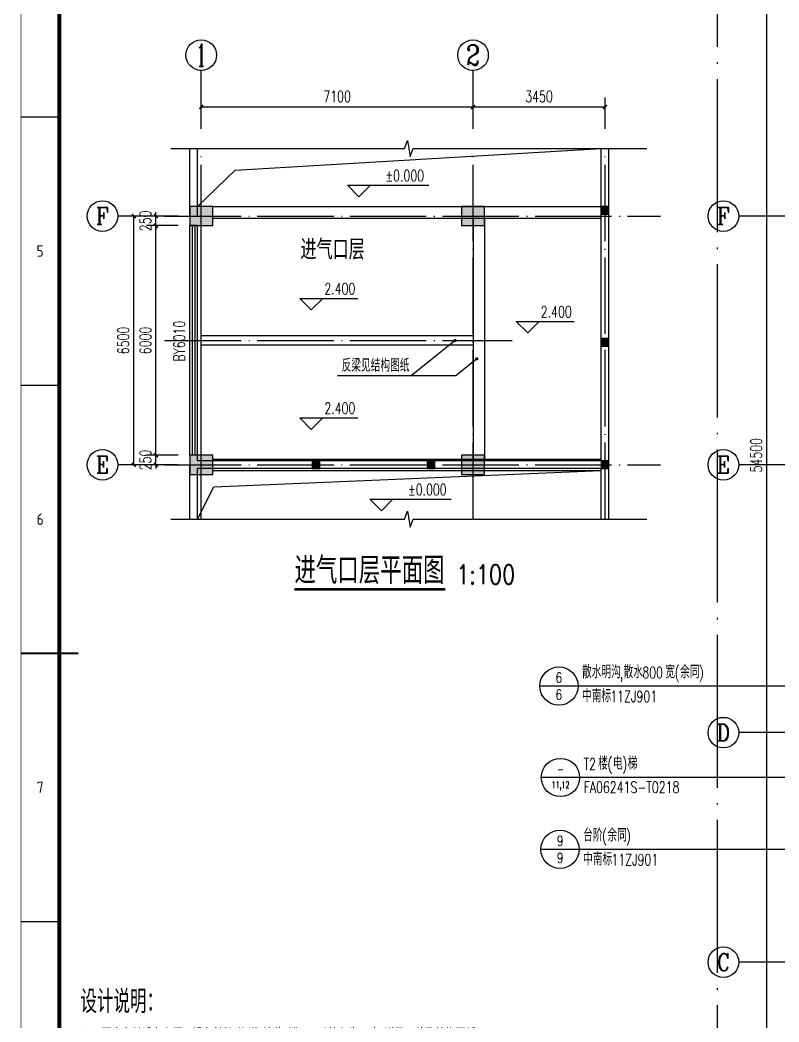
# Model space of a CAD drawing. Extents: x -93062 to 326984, y -142534 to 91021.
# Drawn here: x -59142 to -39316, y 39311 to 65496 of the extents above; entities that cross this region are included whole.
import ezdxf
from ezdxf.enums import TextEntityAlignment as Align

# ---------------------------------------------------------------- set-up
doc = ezdxf.new("R2010")
doc.units = 0
doc.header["$LTSCALE"] = 1000
doc.header["$MEASUREMENT"] = 0
doc.linetypes.add('DOTE', pattern=[2.42, 2, -0.2, 0.02, -0.2])
doc.layers.get('0').update_dxf_attribs({"color": 8})
doc.layers.get('Defpoints').update_dxf_attribs({"color": 8})
for name, color, linetype in [('AXIS', 8, 'Continuous'), ('AXIS_TEXT', 8, 'Continuous'), ('CENTRE LINE', 8, 'DOTE'), ('COLUMN', 8, 'Continuous'), ('DIM_ELEV', 8, 'Continuous'), ('DIM_IDEN', 8, 'Continuous'), ('DIM_LEAD', 8, 'Continuous'), ('DIM_SYMB', 8, 'Continuous'), ('DOTE', 8, 'DOTE'), ('PUB_DIM', 8, 'Continuous'), ('PUB_HATCH', 8, 'Continuous'), ('PUB_TEXT', 8, 'Continuous'), ('STAIR', 8, 'Continuous'), ('TEXT', 8, 'Continuous'), ('WALL', 8, 'Continuous'), ('WINDOW', 8, 'Continuous'), ('WINDOW_TEXT', 8, 'Continuous')]:
    doc.layers.add(name, color=color, linetype=linetype)
doc.styles.add('_TCH_AXIS', font='COMPLEX', dxfattribs={"bigfont": 'GBCBIG'})
doc.styles.add('_TCH_DIM', font='SIMPLEX', dxfattribs={"bigfont": 'GBCBIG'})
doc.styles.add('_TCH_DIM_T3', font='SIMPLEX', dxfattribs={"width": 0.705882, "bigfont": 'GBCBIG'})
doc.styles.add('_TCH_LABEL', font='COMPLEX', dxfattribs={"bigfont": 'GBCBIG'})
doc.styles.add('_TCH_WINDOW', font='SIMPLEX', dxfattribs={"bigfont": 'GBCBIG'})
doc.styles.add('COMPLEX', font='COMPLEX')
doc.styles.add('HZTXT', font='geditxt.shx', dxfattribs={"width": 0.8, "bigfont": 'hztxt1.shx'})
doc.styles.get("Standard").update_dxf_attribs({"font": 'gbenor.shx', "bigfont": 'gbcbig.shx'})
doc.styles.add('TK', font='GEDITXT.SHX', dxfattribs={"width": 0.85, "height": 3.5, "bigfont": 'DXT.SHX'})
doc.dimstyles.new('_TCH_ARCH&&100', dxfattribs={"dimtxt": 297.5, "dimasz": 100, "dimexe": 250, "dimexo": 300, "dimgap": 126.25, "dimtad": 1, "dimdec": 0, "dimzin": 0, "dimdsep": 46, "dimtxsty": '_TCH_DIM_T3', "dimblk": 'ARCHTICK', "dimcen": 0.09, "dimazin": 2, "dimtfac": 1, "dimtdec": 0, "dimtix": 1, "dimtmove": 2, "dimatfit": 3, "dimfxl": 1, "dimtolj": 1, "dimtzin": 0, "dimarcsym": 0})

# ---------------------------------------------------------------- blocks, each defined once
blk = doc.blocks.new('_FZH')
blk.add_lwpolyline([(-0.5, -0.5), (0.5, -0.5), (0.5, 0.5), (-0.5, 0.5)], close=True)
at = {"layer": 'PUB_HATCH'}
blk.add_solid([(-0.5, -0.5), (0.5, -0.5), (-0.5, 0.5), (0.5, 0.5)], dxfattribs=at)
blk = doc.blocks.new('A$C737507B4')
at = {"layer": 'COLUMN', "xscale": 600.0000000000146, "yscale": 500, "zscale": 500}
for p in [(0, 0), (7100, 0), (0, -6500), (7100, -6500)]:
    blk.add_blockref('_FZH', p, dxfattribs=at)
blk = doc.blocks.new('GEDI_WK_A1_V')
at = {"color": 3}
for p, q in [((0, 560.67), (10, 560.67)), ((0, 490.58), (10, 490.58)), ((0, 420.5), (10, 420.5)), ((0, 350.42), (10, 350.42))]:
    blk.add_line(p, q, dxfattribs=at)
for points, const_width in [([(0, 841), (0, 0), (594, 0), (594, 841)], 0.1), ([(10, 816), (10, 10), (584, 10), (584, 816)], 1)]:
    blk.add_lwpolyline(points, close=True, dxfattribs=dict(at, const_width=const_width))
at = {"color": 3, "const_width": 0.5}
blk.add_lwpolyline([(0, 420.5), (15, 420.5)], dxfattribs=at)
at = {"color": 3}
for s, p in [('5', (5, 525.62)), ('6', (5, 455.54)), ('7', (5, 385.46))]:
    blk.add_text(s, height=3, dxfattribs=at).set_placement(p, align=Align.MIDDLE)
blk = doc.blocks.new('A$C711966D6')
blk.add_blockref('GEDI_WK_A1_V', (0, 0))
at = {"style": 'TK', "width": 0.85}
for tag, height, p in [('PROJECTNAME', 4.75, (529, 44)), ('PHASE', 4, (571, 44)), ('DRAWINGNAME', 4.75, (539, 31))]:
    blk.add_attdef(tag, text='', height=height, dxfattribs=at).set_placement(p, align=Align.MIDDLE_CENTER)
for tag, p, height in [('APPROVE', (416, 32.75), 3.5), ('DESIGN', (461, 32.75), 3.5), ('REVIEW1', (416, 25.75), 3.5), ('DRAW', (461, 25.75), 3.5), ('REVIEW2', (416, 18.75), 3.5), ('PROPORTION', (461, 18.75), 3.5), ('DRAWINGNUMBER', (511, 18.5), 4), ('CHECK', (416, 11.75), 3.5), ('DATE', (461, 11.75), 3.5), ('VERSION', (577, 11.75), 3.5)]:
    blk.add_attdef(tag, p, '', height=height, dxfattribs=at)
blk = doc.blocks.new('是飞洒发时')
at = {"xscale": 100, "yscale": 100, "zscale": 100}
blk.add_blockref('A$C711966D6', (0, 0), dxfattribs=at)
blk = doc.blocks.new('_ArchTick')
at = {"color": 0, "linetype": 'ByBlock', "const_width": 0.4}
blk.add_lwpolyline([(-0.5, -0.5), (0.5, 0.5)], dxfattribs=at)
blk = doc.blocks.new('*D169')
at = {"layer": 'Defpoints', "color": 0, "transparency": 16777216}
for p in [(-55591, 54122), (-54711, 54122), (-54711, 53872)]:
    blk.add_point(p, dxfattribs=at)
at = {"layer": 'PUB_DIM', "color": 0, "lineweight": -2, "transparency": 16777216}
for p, q in [((-55591, 54122), (-55591, 54222)), ((-55011, 54122), (-55841, 54122)), ((-55591, 53872), (-55591, 54122)), ((-55011, 53872), (-55841, 53872)), ((-55591, 53872), (-55591, 53772))]:
    blk.add_line(p, q, dxfattribs=at)
at = {"layer": 'PUB_DIM', "color": 0, "lineweight": -2, "transparency": 16777216, "xscale": 100, "yscale": 100, "zscale": 100}
for p, rotation in [((-55591, 54122), 270), ((-55591, 53872), 90)]:
    blk.add_blockref('_ArchTick', p, dxfattribs=dict(at, rotation=rotation))
at = {"layer": 'PUB_DIM', "color": 0, "transparency": 16777216, "insert": (-55866, 53997), "char_height": 297.5, "attachment_point": 5, "rotation": 90, "style": '_TCH_DIM_T3'}
blk.add_mtext('\\A1;250', dxfattribs=at)
blk = doc.blocks.new('*D170')
at = {"layer": 'Defpoints', "color": 0, "transparency": 16777216}
for p in [(-55591, 60122), (-54711, 60122), (-54711, 54122)]:
    blk.add_point(p, dxfattribs=at)
at = {"layer": 'PUB_DIM', "color": 0, "lineweight": -2, "transparency": 16777216}
for p, q in [((-55011, 60122), (-55841, 60122)), ((-55591, 54122), (-55591, 60122)), ((-55011, 54122), (-55841, 54122))]:
    blk.add_line(p, q, dxfattribs=at)
at = {"layer": 'PUB_DIM', "color": 0, "lineweight": -2, "transparency": 16777216, "xscale": 100, "yscale": 100, "zscale": 100}
for p, rotation in [((-55591, 60122), 90), ((-55591, 54122), 270)]:
    blk.add_blockref('_ArchTick', p, dxfattribs=dict(at, rotation=rotation))
at = {"layer": 'PUB_DIM', "color": 0, "transparency": 16777216, "insert": (-55866, 57122), "char_height": 297.5, "attachment_point": 5, "rotation": 90, "style": '_TCH_DIM_T3'}
blk.add_mtext('\\A1;6000', dxfattribs=at)
blk = doc.blocks.new('*D171')
at = {"layer": 'Defpoints', "color": 0, "transparency": 16777216}
for p in [(-55591, 60372), (-54711, 60372), (-54711, 60122)]:
    blk.add_point(p, dxfattribs=at)
at = {"layer": 'PUB_DIM', "color": 0, "lineweight": -2, "transparency": 16777216}
for p, q in [((-55011, 60372), (-55841, 60372)), ((-55591, 60372), (-55591, 60472)), ((-55591, 60122), (-55591, 60372)), ((-55011, 60122), (-55841, 60122)), ((-55591, 60122), (-55591, 60022))]:
    blk.add_line(p, q, dxfattribs=at)
at = {"layer": 'PUB_DIM', "color": 0, "lineweight": -2, "transparency": 16777216, "xscale": 100, "yscale": 100, "zscale": 100}
for p, rotation in [((-55591, 60372), 270), ((-55591, 60122), 90)]:
    blk.add_blockref('_ArchTick', p, dxfattribs=dict(at, rotation=rotation))
at = {"layer": 'PUB_DIM', "color": 0, "transparency": 16777216, "insert": (-55866, 60247), "char_height": 297.5, "attachment_point": 5, "rotation": 90, "style": '_TCH_DIM_T3'}
blk.add_mtext('\\A1;250', dxfattribs=at)
blk = doc.blocks.new('*D1306')
at = {"layer": 'Defpoints', "color": 0, "transparency": 16777216}
for p in [(-47309, 63224), (-54409, 62350), (-47309, 62350)]:
    blk.add_point(p, dxfattribs=at)
at = {"layer": 'PUB_DIM', "color": 0, "lineweight": -2, "transparency": 16777216}
for p, q in [((-54409, 62650), (-54409, 63474)), ((-47309, 62650), (-47309, 63474)), ((-54409, 63224), (-47309, 63224))]:
    blk.add_line(p, q, dxfattribs=at)
at = {"layer": 'PUB_DIM', "color": 0, "lineweight": -2, "transparency": 16777216, "xscale": 100, "yscale": 100, "zscale": 100, "rotation": 180}
blk.add_blockref('_ArchTick', (-54409, 63224), dxfattribs=at)
at = {"layer": 'PUB_DIM', "color": 0, "lineweight": -2, "transparency": 16777216, "xscale": 100, "yscale": 100, "zscale": 100}
blk.add_blockref('_ArchTick', (-47309, 63224), dxfattribs=at)
at = {"layer": 'PUB_DIM', "color": 0, "transparency": 16777216, "insert": (-50859, 63499), "char_height": 297.5, "attachment_point": 5, "style": '_TCH_DIM_T3'}
blk.add_mtext('\\A1;7100', dxfattribs=at)
blk = doc.blocks.new('*D1307')
at = {"layer": 'Defpoints', "color": 0, "transparency": 16777216}
for p in [(-43859, 63224), (-47309, 62350), (-43859, 62350)]:
    blk.add_point(p, dxfattribs=at)
at = {"layer": 'PUB_DIM', "color": 0, "lineweight": -2, "transparency": 16777216}
for p, q in [((-47309, 62650), (-47309, 63474)), ((-43859, 62650), (-43859, 63474)), ((-47309, 63224), (-43859, 63224))]:
    blk.add_line(p, q, dxfattribs=at)
at = {"layer": 'PUB_DIM', "color": 0, "lineweight": -2, "transparency": 16777216, "xscale": 100, "yscale": 100, "zscale": 100, "rotation": 180}
blk.add_blockref('_ArchTick', (-47309, 63224), dxfattribs=at)
at = {"layer": 'PUB_DIM', "color": 0, "lineweight": -2, "transparency": 16777216, "xscale": 100, "yscale": 100, "zscale": 100}
blk.add_blockref('_ArchTick', (-43859, 63224), dxfattribs=at)
at = {"layer": 'PUB_DIM', "color": 0, "transparency": 16777216, "insert": (-45584, 63499), "char_height": 297.5, "attachment_point": 5, "style": '_TCH_DIM_T3'}
blk.add_mtext('\\A1;3450', dxfattribs=at)
blk = doc.blocks.new('*D1308')
at = {"layer": 'Defpoints', "color": 0, "transparency": 16777216}
for p in [(-56170, 60372), (-55291, 60372), (-55291, 53872)]:
    blk.add_point(p, dxfattribs=at)
at = {"layer": 'PUB_DIM', "color": 0, "lineweight": -2, "transparency": 16777216}
for p, q in [((-55591, 60372), (-56420, 60372)), ((-56170, 53872), (-56170, 60372)), ((-55591, 53872), (-56420, 53872))]:
    blk.add_line(p, q, dxfattribs=at)
at = {"layer": 'PUB_DIM', "color": 0, "lineweight": -2, "transparency": 16777216, "xscale": 100, "yscale": 100, "zscale": 100}
for p, rotation in [((-56170, 60372), 90), ((-56170, 53872), 270)]:
    blk.add_blockref('_ArchTick', p, dxfattribs=dict(at, rotation=rotation))
at = {"layer": 'PUB_DIM', "color": 0, "transparency": 16777216, "insert": (-56445, 57122), "char_height": 297.5, "attachment_point": 5, "rotation": 90, "style": '_TCH_DIM_T3'}
blk.add_mtext('\\A1;6500', dxfattribs=at)
blk = doc.blocks.new('*D1587')
at = {"layer": 'AXIS', "color": 0, "lineweight": -2, "transparency": 16777216}
for p, q in [((-36636, 81372), (-39886, 81372)), ((-39636, 26872), (-39636, 81372)), ((-36636, 26872), (-39886, 26872))]:
    blk.add_line(p, q, dxfattribs=at)
at = {"layer": 'Defpoints', "color": 0, "transparency": 16777216}
for p in [(-39636, 81372), (-36336, 81372), (-36336, 26872)]:
    blk.add_point(p, dxfattribs=at)
at = {"layer": 'AXIS', "color": 0, "lineweight": -2, "transparency": 16777216, "xscale": 100, "yscale": 100, "zscale": 100}
for p, rotation in [((-39636, 81372), 90), ((-39636, 26872), 270)]:
    blk.add_blockref('_ArchTick', p, dxfattribs=dict(at, rotation=rotation))
at = {"layer": 'AXIS', "color": 0, "transparency": 16777216, "insert": (-39911, 54122), "char_height": 297.5, "attachment_point": 5, "rotation": 90, "style": '_TCH_DIM_T3'}
blk.add_mtext('\\A1;54500', dxfattribs=at)
blk = doc.blocks.new('_AXISO')
blk.add_circle((0, 0), 0.5)
at = {"layer": 'AXIS_TEXT', "style": 'COMPLEX', "width": 1.041667}
blk.add_attdef('A', text='', height=0.56, dxfattribs=at).set_placement((-0.25, -0.28), (0.25, -0.28), align=Align.FIT)
blk = doc.blocks.new('$TCHSYS$WIN2D')
for p, q in [((-0.5, 0.5), (0.5, 0.5)), ((0.5, 0.1667), (-0.5, 0.1667)), ((0.5, -0.1667), (-0.5, -0.1667)), ((-0.5, -0.5), (0.5, -0.5))]:
    blk.add_line(p, q)

msp = doc.modelspace()

# ---------------------------------------------------------------- hatches: boundary and pattern name
at = {"layer": 'PUB_HATCH'}
for points in [[(-43958.8, 60422.1), (-43758.8, 60422.1), (-43758.8, 60622.1), (-43958.8, 60622.1)], [(-43958.8, 56972.1), (-43758.8, 56972.1), (-43758.8, 57172.1), (-43958.8, 57172.1)], [(-51508.8, 53772.1), (-51308.8, 53772.1), (-51308.8, 53972.1), (-51508.8, 53972.1)], [(-48508.8, 53772.1), (-48308.8, 53772.1), (-48308.8, 53972.1), (-48508.8, 53972.1)], [(-43958.8, 53772.1), (-43758.8, 53772.1), (-43758.8, 53972.1), (-43958.8, 53972.1)]]:
    msp.add_hatch(color=256, dxfattribs=at).paths.add_polyline_path(points)

# ---------------------------------------------------------------- linework, layer by layer
at = {"layer": 'AXIS'}
for p, q in [((-54408.8, 62650.2), (-54408.8, 64179.2)), ((-47308.8, 62650.2), (-47308.8, 64179.2)), ((-55108, 60372.1), (-56589.5, 60372.1)), ((-37143.5, 60372.1), (-40367, 60372.1)), ((-55108, 53872.1), (-56589.5, 53872.1)), ((-37143.5, 53872.1), (-40367, 53872.1)), ((-37143.5, 46872.1), (-40367, 46872.1)), ((-37143.5, 40872.1), (-40367, 40872.1))]:
    msp.add_line(p, q, dxfattribs=at)
for centre in [(-54408.8, 64579.2), (-47308.8, 64579.2), (-56989.5, 60372.1), (-56989.5, 53872.1)]:
    msp.add_circle(centre, 400, dxfattribs=at)
at = {"layer": 'CENTRE LINE'}
msp.add_line((-55368.7, 57122.1), (-46283, 57122.1), dxfattribs=at)
msp.add_lwpolyline([(-43858.8, 52452.7), (-43858.8, 62138.7)], dxfattribs=at)
at = {"layer": 'COLUMN'}
for p, q in [((-43758.8, 60622.1), (-43958.8, 60622.1)), ((-43958.8, 60622.1), (-43958.8, 60422.1)), ((-43758.8, 60422.1), (-43758.8, 60622.1)), ((-43958.8, 60422.1), (-43758.8, 60422.1)), ((-43758.8, 57172.1), (-43958.8, 57172.1)), ((-43958.8, 57172.1), (-43958.8, 56972.1)), ((-43758.8, 56972.1), (-43758.8, 57172.1)), ((-43958.8, 56972.1), (-43758.8, 56972.1)), ((-51308.8, 53972.1), (-51508.8, 53972.1)), ((-51508.8, 53972.1), (-51508.8, 53772.1)), ((-51308.8, 53772.1), (-51308.8, 53972.1)), ((-48308.8, 53972.1), (-48508.8, 53972.1)), ((-48508.8, 53972.1), (-48508.8, 53772.1)), ((-48308.8, 53772.1), (-48308.8, 53972.1)), ((-43758.8, 53972.1), (-43958.8, 53972.1)), ((-43958.8, 53972.1), (-43958.8, 53772.1)), ((-43758.8, 53772.1), (-43758.8, 53972.1)), ((-51508.8, 53772.1), (-51308.8, 53772.1)), ((-48508.8, 53772.1), (-48308.8, 53772.1)), ((-43958.8, 53772.1), (-43758.8, 53772.1))]:
    msp.add_line(p, q, dxfattribs=at)
at = {"layer": 'DIM_ELEV'}
for p, q in [((-50289.7, 60878.2), (-50589.7, 61178.2)), ((-50589.7, 61178.2), (-48464.9, 61178.2)), ((-50289.7, 60878.2), (-49989.7, 61178.2)), ((-51534, 57920.2), (-51834, 58220.2)), ((-51834, 58220.2), (-50322, 58220.2)), ((-51534, 57920.2), (-51234, 58220.2)), ((-45880.3, 57317.5), (-46180.3, 57617.5)), ((-46180.3, 57617.5), (-44668.3, 57617.5)), ((-45880.3, 57317.5), (-45580.3, 57617.5)), ((-51534, 54799), (-51834, 55099)), ((-51834, 55099), (-50322, 55099)), ((-51534, 54799), (-51234, 55099)), ((-49700.2, 52669.7), (-50000.2, 52969.7)), ((-50000.2, 52969.7), (-47875.4, 52969.7)), ((-49700.2, 52669.7), (-49400.2, 52969.7))]:
    msp.add_line(p, q, dxfattribs=at)
at = {"layer": 'DIM_IDEN'}
for p, q in [((-44564.2, 48089.5), (-45564.2, 48089.5)), ((-41400, 48089.5), (-44564.2, 48089.5)), ((-34389, 48089.5), (-41400, 48089.5)), ((-44524, 45700), (-45524, 45700)), ((-34883.8, 45700), (-44524, 45700)), ((-44536, 43822), (-45536, 43822)), ((-35044.5, 43822), (-44536, 43822))]:
    msp.add_line(p, q, dxfattribs=at)
for centre in [(-45064.2, 48089.5), (-45024, 45700), (-45036, 43822)]:
    msp.add_circle(centre, 500, dxfattribs=at)
at = {"layer": 'DIM_LEAD'}
for p, q in [((-47775.5, 57122.1), (-48924.5, 56198.1)), ((-47209.5, 56641.6), (-47761, 56198.1)), ((-47761, 56198.1), (-50846, 56198.1))]:
    msp.add_line(p, q, dxfattribs=at)
at = {"layer": 'DIM_LEAD', "const_width": 40}
for points in [[(-47759.9, 57134.6, 1), (-47791.1, 57109.5, 1)], [(-47193.9, 56654.1, 1), (-47225.1, 56629, 1)]]:
    msp.add_lwpolyline(points, format="xyb", close=True, dxfattribs=at)
at = {"layer": 'DIM_SYMB'}
for points in [[(-55205, 62138.7), (-49099.3, 62138.7), (-49022.8, 62348.7), (-48948.8, 61928.7), (-48874.3, 62138.7), (-42768.5, 62138.7)], [(-54508.8, 60622.1), (-53524.2, 61572.7), (-43958.8, 62138.7)], [(-54508.8, 52452.7), (-54077, 53297.2), (-43958.8, 53722.1)], [(-55205, 52452.7), (-49099.3, 52452.7), (-49022.8, 52662.7), (-48948.8, 52242.7), (-48874.3, 52452.7), (-42768.5, 52452.7)]]:
    msp.add_lwpolyline(points, dxfattribs=at)
at = {"layer": 'DIM_SYMB', "const_width": 70}
msp.add_lwpolyline([(-51973.4, 50620), (-48028, 50620)], dxfattribs=at)
at = {"layer": 'DOTE', "ltscale": 2}
msp.add_line((-40934.3, 83312), (-40934.3, 18495.9), dxfattribs=at)
at = {"layer": 'DOTE'}
for p, q in [((-55368.7, 60372.1), (-42408.7, 60372.1)), ((-55368.7, 53872.1), (-42408.7, 53872.1))]:
    msp.add_line(p, q, dxfattribs=at)
for points in [[(-54408.8, 52452.7), (-54408.8, 62138.7)], [(-47308.8, 52452.7), (-47308.8, 62138.7)]]:
    msp.add_lwpolyline(points, dxfattribs=at)
at = {"layer": 'STAIR'}
for p, q in [((-54108.8, 60622.1), (-43958.8, 60622.1)), ((-54408.8, 53872.1), (-54408.8, 60372.1)), ((-54108.8, 60322.1), (-43958.8, 60322.1)), ((-47308.8, 60322.1), (-47308.8, 54022.1)), ((-47008.8, 60322.1), (-47008.8, 54022.1)), ((-47308.8, 57247.1), (-54408.8, 57247.1)), ((-47308.8, 56997.1), (-54408.8, 56997.1)), ((-54108.8, 54022.1), (-43958.8, 54022.1)), ((-54108.8, 53722.1), (-43958.8, 53722.1))]:
    msp.add_line(p, q, dxfattribs=at)
at = {"layer": 'WALL'}
for p, q in [((-54708.8, 60372.1), (-54708.8, 62138.7)), ((-54708.8, 62138.7), (-54508.8, 62138.7)), ((-54508.8, 60372.1), (-54508.8, 62138.7)), ((-43958.8, 60372.1), (-43958.8, 62138.7)), ((-43958.8, 62138.7), (-43758.8, 62138.7)), ((-43758.8, 60372.1), (-43758.8, 62138.7)), ((-54708.8, 60372.1), (-54508.8, 60372.1)), ((-43958.8, 53972.1), (-43958.8, 60372.1)), ((-43758.8, 53872.1), (-43758.8, 60372.1)), ((-54708.8, 60128.2), (-54708.8, 60122.1)), ((-54508.8, 60128.2), (-54708.8, 60128.2)), ((-54708.8, 60122.1), (-54508.8, 60122.1)), ((-54508.8, 60122.1), (-54508.8, 60128.2)), ((-54508.8, 54122.1), (-54708.8, 54122.1)), ((-54708.8, 54122.1), (-54708.8, 53872.1)), ((-54508.8, 53972.1), (-54508.8, 54122.1)), ((-43958.8, 53972.1), (-54508.8, 53972.1)), ((-54708.8, 52452.7), (-54708.8, 53872.1)), ((-54508.8, 52452.7), (-54508.8, 53772.1)), ((-43958.8, 53772.1), (-54508.8, 53772.1)), ((-43958.8, 52452.7), (-43958.8, 53772.1)), ((-43758.8, 52452.7), (-43758.8, 53872.1)), ((-54708.8, 52452.7), (-54508.8, 52452.7)), ((-43958.8, 52452.7), (-43758.8, 52452.7))]:
    msp.add_line(p, q, dxfattribs=at)

# ---------------------------------------------------------------- block references
msp.add_blockref('是飞洒发时', (-59117.5, 6896))
at = {"layer": 'AXIS'}
ref = msp.add_blockref('_AXISO', (-40767, 60372.1), dxfattribs=dict(at, xscale=800, yscale=800, zscale=800))
ref.add_attrib('A', 'F', dxfattribs={"layer": 'AXIS_TEXT', "height": 445.4, "style": '_TCH_AXIS'}).set_placement((-40936.7, 60149.3), (-40597.3, 60149.3), align=Align.FIT)
ref = msp.add_blockref('_AXISO', (-40767, 53872.1), dxfattribs=dict(at, xscale=800, yscale=800, zscale=800))
ref.add_attrib('A', 'E', dxfattribs={"layer": 'AXIS_TEXT', "height": 445.4, "style": '_TCH_AXIS'}).set_placement((-40936.7, 53649.3), (-40597.3, 53649.3), align=Align.FIT)
ref = msp.add_blockref('_AXISO', (-40767, 46872.1), dxfattribs=dict(at, xscale=800, yscale=800, zscale=800))
ref.add_attrib('A', 'D', dxfattribs={"layer": 'AXIS_TEXT', "height": 435.3, "style": '_TCH_AXIS'}).set_placement((-40943.2, 46654.4), (-40590.8, 46654.4), align=Align.FIT)
ref = msp.add_blockref('_AXISO', (-40767, 40872.1), dxfattribs=dict(at, xscale=800, yscale=800, zscale=800))
ref.add_attrib('A', 'C', dxfattribs={"layer": 'AXIS_TEXT', "height": 455.7, "style": '_TCH_AXIS'}).set_placement((-40929.7, 40644.2), (-40604.3, 40644.2), align=Align.FIT)
at = {"layer": 'COLUMN'}
msp.add_blockref('A$C737507B4', (-54408.8, 60372.1), dxfattribs=at)
at = {"layer": 'WINDOW'}
ref = msp.add_blockref('$TCHSYS$WIN2D', (-54608.8, 57122.1), dxfattribs=dict(at, xscale=6000.000000000007, yscale=-200, zscale=6000.000000000007, rotation=90))
ref.add_attrib('A', 'BY6010', (-54835, 56567.1), dxfattribs={"layer": 'WINDOW_TEXT', "height": 297.5, "rotation": 90, "style": '_TCH_WINDOW', "width": 0.705882})

# ---------------------------------------------------------------- texts
at = {"layer": 'AXIS_TEXT', "style": '_TCH_AXIS'}
for s, height, p, p2 in [('1', 588.3, (-54534.8, 64285.1), (-54282.7, 64285.1)), ('2', 532.5, (-47486.3, 64312.9), (-47131.3, 64312.9)), ('F', 445.4, (-57159.2, 60149.3), (-56819.8, 60149.3)), ('E', 445.4, (-57159.2, 53649.3), (-56819.8, 53649.3))]:
    msp.add_text(s, height=height, dxfattribs=at).set_placement(p, p2, align=Align.FIT)
at = {"layer": 'PUB_TEXT'}
for s, height, style, width, p in [('%%P0.000', 297.5, '_TCH_DIM', 0.705882, (-49594.9, 61283.2)), ('2.400', 297.5, '_TCH_DIM', 0.705882, (-51192, 58325.2)), ('2.400', 297.5, '_TCH_DIM', 0.705882, (-45538.3, 57722.5)), ('2.400', 297.5, '_TCH_DIM', 0.705882, (-51192, 55204)), ('%%P0.000', 297.5, '_TCH_DIM', 0.705882, (-49005.4, 53074.7)), ('进气口层平面图', 700, 'HZTXT', 0.8, (-51973.4, 50760)), ('1:100', 500, 'HZTXT', 0.8, (-47748, 50754.5)), ('800', 297.5, '_TCH_DIM', 0.705882, (-42884.8, 48293.7)), ('(', 297.5, '_TCH_DIM', 0.705882, (-42039, 48293.7)), (')', 297.5, '_TCH_DIM', 0.705882, (-41407.5, 48293.7)), (',', 297.5, '_TCH_DIM', 0.705882, (-43476.3, 48293.7)), ('11ZJ901', 297.5, '_TCH_DIM', 0.705882, (-43722, 47668)), ('T2', 297.5, '_TCH_DIM', 0.705882, (-44419, 45904.2)), ('(', 297.5, '_TCH_DIM', 0.705882, (-43793.3, 45904.2)), (')', 297.5, '_TCH_DIM', 0.705882, (-43407.5, 45904.2)), ('FA06241S-T0218', 297.5, '_TCH_DIM', 0.705882, (-44419, 45297.5)), ('(', 297.5, '_TCH_DIM', 0.705882, (-43939.5, 44026.2)), (')', 297.5, '_TCH_DIM', 0.705882, (-43308, 44026.2)), ('11ZJ901', 297.5, '_TCH_DIM', 0.705882, (-43693.8, 43400.5))]:
    msp.add_text(s, height=height, dxfattribs=dict(at, style=style, width=width)).set_placement(p)
at = {"layer": 'PUB_TEXT', "style": '_TCH_DIM'}
for s, height, p in [('反梁见结构图纸', 337.59, (-50741, 56303.1)), ('散水明沟', 337.59, (-44459.2, 48293.7)), ('散水', 337.59, (-43376.3, 48293.7)), ('宽', 337.6, (-42284.8, 48293.7)), ('余同', 337.59, (-41899, 48293.7)), ('中南标', 337.59, (-44459.2, 47668)), ('楼', 337.6, (-44039, 45904.2)), ('电', 337.6, (-43653.3, 45904.2)), ('梯', 337.6, (-43267.5, 45904.2)), ('台阶', 337.59, (-44431, 44026.2)), ('余同', 337.59, (-43799.5, 44026.2)), ('中南标', 337.59, (-44431, 43400.5))]:
    msp.add_text(s, height=height, dxfattribs=at).set_placement(p)
at = {"layer": 'PUB_TEXT', "style": '_TCH_LABEL'}
for s, p, p2 in [('6', (-45151.3, 48182), (-44977.2, 48182)), ('6', (-45151.3, 47735.9), (-44977.2, 47735.9)), ('9', (-45123, 43914.5), (-44949, 43914.5)), ('9', (-45123, 43468.4), (-44949, 43468.4))]:
    msp.add_text(s, height=261, dxfattribs=at).set_placement(p, p2, align=Align.FIT)
for s, height, width, p, p2 in [('-', 261, 0.777778, (-45111, 45792.5), (-44937, 45792.5)), ('11,12', 171.51, 0.84, (-45257.3, 45420.2), (-44790.7, 45420.2))]:
    msp.add_text(s, height=height, dxfattribs=dict(at, width=width)).set_placement(p, p2, align=Align.FIT)
at = {"layer": 'TEXT', "style": 'HZTXT', "width": 0.8}
msp.add_text('进气口层', height=525, dxfattribs=at).set_placement((-51817.5, 59235.6))
at = {"layer": 'TEXT', "insert": (-57565.5, 40145.8), "char_height": 360, "width": 10270.182, "attachment_point": 1}
msp.add_mtext('{\\H1.6667x;设计说明\\Fsimplex,gbcbig|c134;：\\Fgeditxt,dxt|c134;\\P\\H0.58332x;\\W0.8;1. 图中有关设备布置\\Fsimplex,gbcbig|c134;、\\Fgeditxt,dxt|c134;设备基础,沟道,坑位,楼面开孔等仅为示意,详见工艺及结构图纸\\Fsimplex,gbcbig|c134;。\\Fgeditxt,dxt|c134;\\P2. 所有平面图中未有标注的门\\Fsimplex,gbcbig|c134;，\\Fgeditxt,dxt|c134;或居中布置\\Fsimplex,gbcbig|c134;，\\Fgeditxt,dxt|c134;或门垛240\\Fsimplex,gbcbig|c134;；\\Fgeditxt,dxt|c134;所有平面图中未有标注的构造柱\\Fsimplex,gbcbig|c134;，\\Fgeditxt,dxt|c134;或居中布置\\Fsimplex,gbcbig|c134;，\\Fgeditxt,dxt|c134;或端头布置\\Fsimplex,gbcbig|c134;。\\Fgeditxt,dxt|c134;\\P3. 图例说明\\Fgbenor,gbcbig|c134;：\\Fgeditxt,dxt|c134;\\P  "   "\\Fsimplex,gbcbig|c134;：\\Fgeditxt,dxt|c134;预埋%%C200铸铁钢管\\Fsimplex,gbcbig|c134;。\\P      \\Fgeditxt,dxt|c134;用于雨(排)水沟需穿越出入口坡道\\Fsimplex,gbcbig|c134;、\\Fgeditxt,dxt|c134;设备管沟\\Fsimplex,gbcbig|c134;、\\Fgeditxt,dxt|c134;电缆沟时\\Fsimplex,gbcbig|c134;。\\Fgeditxt,dxt|c134;\\P  "   "\\Fsimplex,gbcbig|c134;：\\Fgeditxt,dxt|c134;消火栓\\Fsimplex,gbcbig|c134;。\\P      \\Fgeditxt,dxt|c134;消火栓位置\\Fsimplex,gbcbig|c134;、\\Fgeditxt,dxt|c134;大小及数量详见水工工艺图纸\\Fsimplex,gbcbig|c134;。\\Fgeditxt,dxt|c134;\\P4. 吊顶高度说明\\Fsimplex,gbcbig|c134;：\\Fgeditxt,dxt|c134;\\P  门厅\\Fsimplex,gbcbig|c134;：\\Fgeditxt,dxt|c134;H+3.4m\\Fsimplex,gbcbig|c134;； \\Fgeditxt,dxt|c134;走廊\\Fsimplex,gbcbig|c134;：\\Fgeditxt,dxt|c134;H+2.8m\\Fsimplex,gbcbig|c134;；\\Fgeditxt,dxt|c134; 卫生间\\Fsimplex,gbcbig|c134;：\\Fgeditxt,dxt|c134;H+3.0m\\Fsimplex,gbcbig|c134;；\\Fgeditxt,dxt|c134;\\P  注\\Fsimplex,gbcbig|c134;：\\Fgeditxt,dxt|c134;H为本层楼层建筑完成面标高\\P5. 图纸中墙面所留孔洞封堵措施详见各专业图纸或技术规格书具体要求\\Fsimplex,gbcbig|c134;，\\Fgeditxt,dxt|c134;并满足防火\\Fsimplex,gbcbig|c134;、\\Fgeditxt,dxt|c134;防水\\Fsimplex,gbcbig|c134;、\\Fgeditxt,dxt|c134;强度等要求\\Fsimplex,gbcbig|c134;。\\Fgeditxt,dxt|c134;\\P6. 电气房间的钢结构构件应喷涂防火涂料\\Fsimplex,gbcbig|c134;，\\Fgeditxt,dxt|c134;有防腐要求的房间的钢结构构件应做防腐处理\\Fsimplex,gbcbig|c134;，\\Fgeditxt,dxt|c134;具体详见结构专业相关说明\\Fsimplex,gbcbig|c134;。\\Fgeditxt,dxt|c134;\\P7. 所有室内上下水管如穿越电气房间均用侧砖(120厚)封包到顶\\Fsimplex,gbcbig|c134;，\\Fgeditxt,dxt|c134;管井尺寸一般不大于350X350\\Fsimplex,gbcbig|c134;（\\Fgeditxt,dxt|c134;除特别说明外\\Fsimplex,gbcbig|c134;），\\Fgeditxt,dxt|c134;面贴材料及颜色与相邻墙身相同\\Fsimplex,gbcbig|c134;。\\Fgeditxt,dxt|c134;\\P8. 工艺专业如需在外墙安装设备\\Fsimplex,gbcbig|c134;，\\Fgeditxt,dxt|c134;应依靠结构构件受力\\Fsimplex,gbcbig|c134;，\\Fgeditxt,dxt|c134;不允许直接在墙体上吊挂\\Fsimplex,gbcbig|c134;。\\Fgeditxt,dxt|c134;\\P9. 墙体砌筑前应预留大件设备安装孔\\Fsimplex,gbcbig|c134;，\\Fgeditxt,dxt|c134;待设备(如电气房间)安装就位后再砌筑封闭\\Fsimplex,gbcbig|c134;。\\Fgeditxt,dxt|c134;\\P10. 电梯部分仅为示意,最终布置见电梯厂家专业图纸\\Fsimplex,gbcbig|c134;。}', dxfattribs=at)

# ---------------------------------------------------------------- dimensions: what is measured, and where the dimension line sits
at = {"layer": 'AXIS'}
dim = msp.add_aligned_dim(p1=(-36336.2, 26872.1), p2=(-36336.2, 81372.1), distance=3300, dimstyle='_TCH_ARCH&&100', dxfattribs=at)
dim.commit()
dim.dimension.update_dxf_attribs({"geometry": '*D1587', "text_midpoint": (-39911.2, 54122.1)})
at = {"layer": 'PUB_DIM'}
for p1, p2, distance, picture, middle in [((-54408.8, 62350.2), (-47308.8, 62350.2), 874, '*D1306', (-50858.8, 63499.2)), ((-47308.8, 62350.2), (-43858.8, 62350.2), 874, '*D1307', (-45583.8, 63499.2)), ((-54711.3, 60122.1), (-54711.3, 60372.1), 879.5, '*D171', (-55865.8, 60247.1)), ((-55290.8, 53872.1), (-55290.8, 60372.1), 879.5, '*D1308', (-56445.2, 57122.1)), ((-54711.3, 54122.1), (-54711.3, 60122.1), 879.5, '*D170', (-55865.8, 57122.1)), ((-54711.3, 53872.1), (-54711.3, 54122.1), 879.5, '*D169', (-55865.8, 53997.1))]:
    dim = msp.add_aligned_dim(p1=p1, p2=p2, distance=distance, dimstyle='_TCH_ARCH&&100', dxfattribs=at)
    dim.commit()
    dim.dimension.update_dxf_attribs({"geometry": picture, "text_midpoint": middle})

doc.saveas('drawing.dxf')
